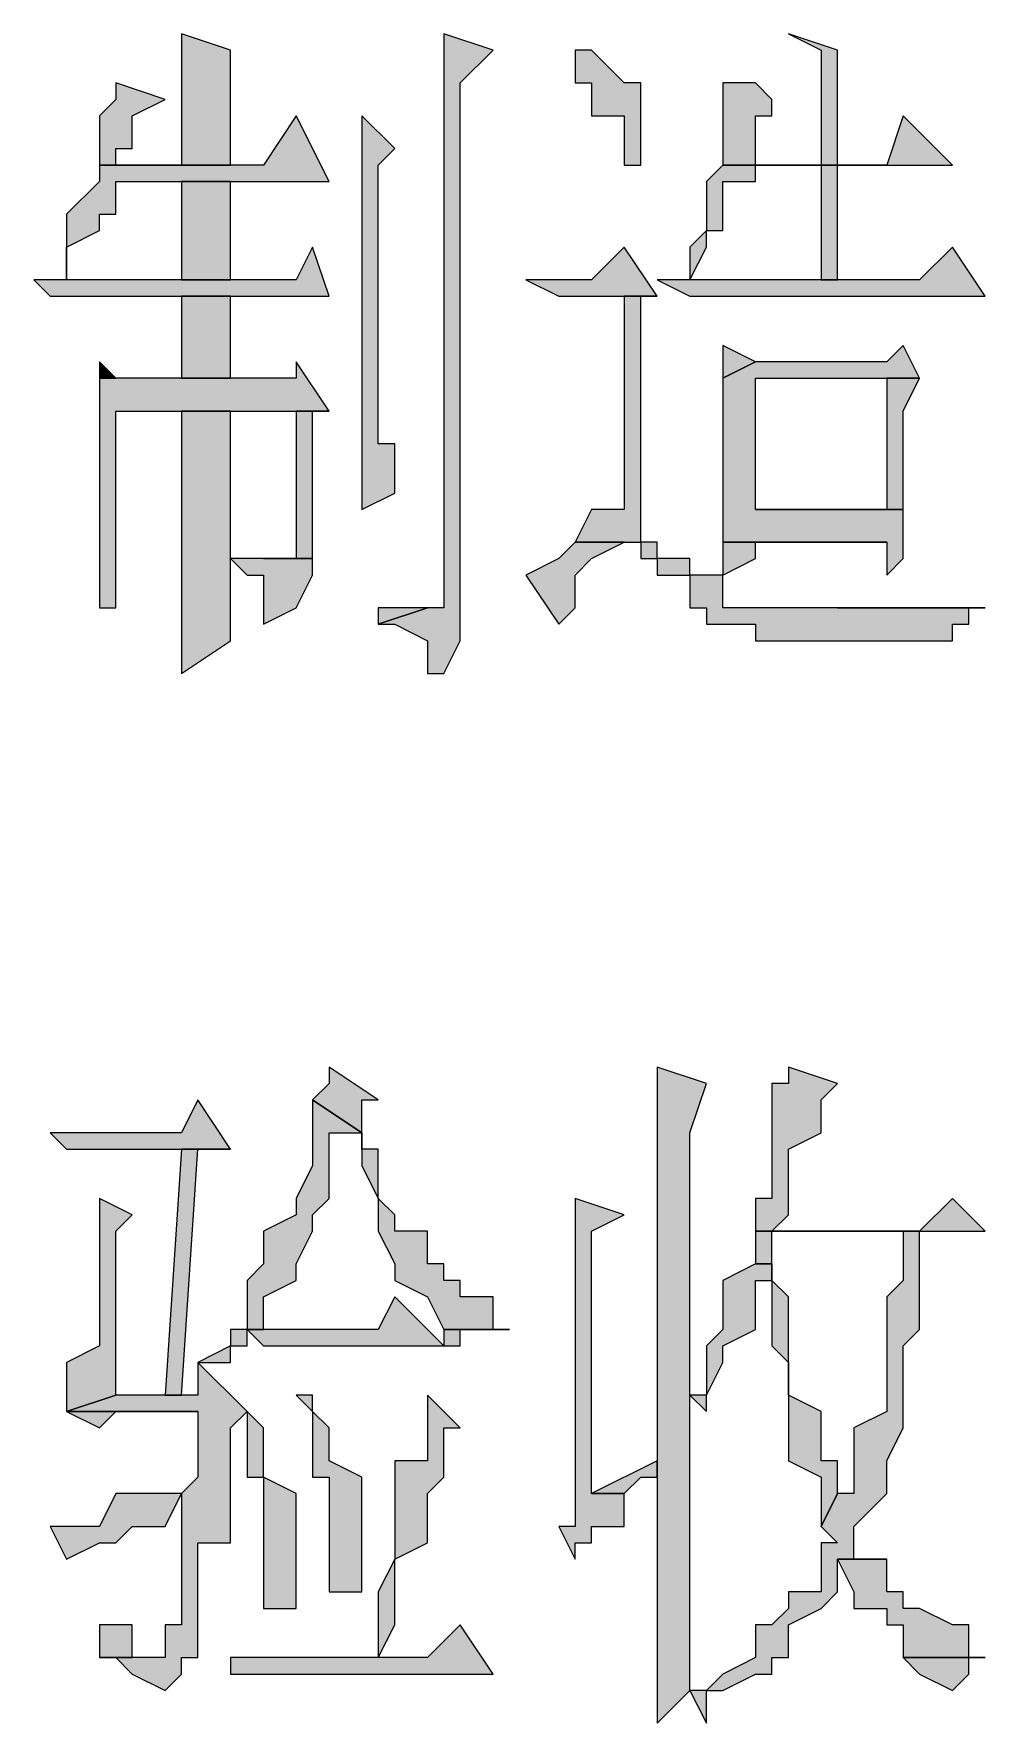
# Model space of a CAD drawing. Header units: millimetres. Extents: x 20 to 821, y 1 to 1134.
# Drawn here: x 599.04 to 609.48, y 1000.76 to 1019.3 of the extents above; entities that cross this region are included whole.
import ezdxf

# ---------------------------------------------------------------- set-up
doc = ezdxf.new("R2010")
doc.units = ezdxf.units.MM
doc.layers.add('1', color=7, linetype='Continuous')

msp = doc.modelspace()

# ---------------------------------------------------------------- hatches: boundary and pattern name
h = msp.add_hatch(color=0)
h.dxf.hatch_style = 2
h.paths.add_polyline_path([(600.66, 1019.301732), (600.66, 1017.861732), (599.94, 1017.861732), (601.2, 1017.861732), (601.2, 1018.761732), (601.2, 1019.121732)])
h = msp.add_hatch(color=0)
h.dxf.hatch_style = 2
h.paths.add_polyline_path([(603.54, 1019.301732), (603.54, 1013.001732), (603.36, 1013.001732), (602.82, 1012.821732), (603, 1012.821732), (603.36, 1012.641732), (603.36, 1012.281732), (603.54, 1012.281732), (603.72, 1012.641732), (603.72, 1012.821732), (603.72, 1018.761732), (604.08, 1019.121732)])
h = msp.add_hatch(color=0)
h.dxf.hatch_style = 2
h.paths.add_polyline_path([(607.32, 1019.301732), (607.68, 1019.121732), (607.68, 1017.861732), (607.86, 1017.861732), (607.86, 1019.121732)])
h = msp.add_hatch(color=0)
h.dxf.hatch_style = 2
h.paths.add_polyline_path([(604.98, 1019.121732), (604.98, 1018.761732), (605.16, 1018.761732), (605.16, 1018.401732), (605.52, 1018.401732), (605.52, 1017.861732), (605.7, 1017.861732), (605.7, 1018.761732), (605.52, 1018.761732), (605.16, 1019.121732)])
h = msp.add_hatch(color=0)
h.dxf.hatch_style = 2
h.paths.add_polyline_path([(599.94, 1018.761732), (599.94, 1018.581732), (599.76, 1018.401732), (599.76, 1017.861732), (601.2, 1017.861732), (599.94, 1017.861732), (599.94, 1018.041732), (600.12, 1018.041732), (600.12, 1018.401732), (600.48, 1018.581732)])
h = msp.add_hatch(color=0)
h.dxf.hatch_style = 2
h.paths.add_polyline_path([(606.96, 1018.761732), (606.6, 1018.761732), (606.6, 1018.581732), (606.6, 1017.861732), (606.96, 1017.861732), (606.96, 1018.401732), (607.14, 1018.401732), (607.14, 1018.581732)])
h = msp.add_hatch(color=0)
h.dxf.hatch_style = 2
h.paths.add_polyline_path([(601.92, 1018.401732), (601.56, 1017.861732), (599.76, 1017.861732), (599.76, 1017.681732), (599.4, 1017.321732), (599.4, 1016.601732), (599.4, 1016.961732), (599.76, 1017.141732), (599.76, 1017.321732), (599.94, 1017.321732), (599.94, 1017.681732), (600.66, 1017.681732), (602.28, 1017.681732)])
h = msp.add_hatch(color=0)
h.dxf.hatch_style = 2
h.paths.add_polyline_path([(602.64, 1018.401732), (602.64, 1014.081732), (603, 1014.261732), (603, 1014.801732), (602.82, 1014.801732), (602.82, 1017.861732), (603, 1018.041732)])
h = msp.add_hatch(color=0)
h.dxf.hatch_style = 2
h.paths.add_polyline_path([(608.58, 1018.401732), (608.4, 1017.861732), (606.6, 1017.861732), (606.42, 1017.681732), (606.42, 1017.141732), (606.24, 1016.961732), (606.24, 1016.601732), (606.42, 1016.961732), (606.42, 1017.141732), (606.6, 1017.141732), (606.6, 1017.681732), (606.96, 1017.681732), (606.96, 1017.861732), (607.68, 1017.861732), (609.12, 1017.861732)])
h = msp.add_hatch(color=0)
h.dxf.hatch_style = 2
h.paths.add_polyline_path([(607.68, 1016.601732), (607.86, 1016.601732), (607.86, 1017.861732), (607.68, 1017.861732)])
h = msp.add_hatch(color=0)
h.dxf.hatch_style = 2
h.paths.add_polyline_path([(600.66, 1016.601732), (601.2, 1016.601732), (601.2, 1017.681732), (600.66, 1017.681732)])
h = msp.add_hatch(color=0)
h.dxf.hatch_style = 2
h.paths.add_polyline_path([(602.1, 1016.961732), (601.92, 1016.601732), (599.04, 1016.601732), (599.22, 1016.421732), (602.28, 1016.421732)])
h = msp.add_hatch(color=0)
h.dxf.hatch_style = 2
h.paths.add_polyline_path([(605.52, 1016.961732), (605.16, 1016.601732), (604.44, 1016.601732), (604.8, 1016.421732), (605.88, 1016.421732)])
h = msp.add_hatch(color=0)
h.dxf.hatch_style = 2
h.paths.add_polyline_path([(609.12, 1016.961732), (608.76, 1016.601732), (605.88, 1016.601732), (606.24, 1016.421732), (609.48, 1016.421732)])
h = msp.add_hatch(color=0)
h.dxf.hatch_style = 2
h.paths.add_polyline_path([(600.66, 1015.521732), (601.2, 1015.521732), (601.2, 1016.421732), (600.66, 1016.421732)])
h = msp.add_hatch(color=0)
h.dxf.hatch_style = 2
h.paths.add_polyline_path([(605.88, 1016.421732), (605.52, 1016.421732), (605.52, 1014.081732), (605.16, 1014.081732), (604.98, 1013.721732), (605.7, 1013.721732), (605.7, 1013.541732), (605.88, 1013.541732), (605.88, 1013.361732), (606.24, 1013.361732), (606.24, 1013.001732), (606.42, 1013.001732), (606.42, 1012.821732), (606.96, 1012.821732), (606.96, 1012.641732), (607.32, 1012.641732), (609.12, 1012.641732), (609.12, 1012.821732), (609.3, 1012.821732), (609.3, 1013.001732), (609.48, 1013.001732), (607.86, 1013.001732), (606.6, 1013.001732), (606.6, 1013.361732), (606.24, 1013.361732), (606.24, 1013.541732), (605.88, 1013.541732), (605.88, 1013.721732), (605.7, 1013.721732), (605.7, 1014.081732), (605.7, 1016.421732)])
h = msp.add_hatch(color=0)
h.dxf.hatch_style = 2
h.paths.add_polyline_path([(606.6, 1015.881732), (606.6, 1015.521732), (606.96, 1015.701732)])
h = msp.add_hatch(color=0)
h.dxf.hatch_style = 2
h.paths.add_polyline_path([(608.58, 1015.881732), (608.4, 1015.701732), (606.96, 1015.701732), (606.6, 1015.521732), (606.6, 1013.721732), (608.4, 1013.721732), (608.4, 1013.361732), (608.58, 1013.541732), (608.58, 1014.081732), (606.96, 1014.081732), (606.96, 1015.521732), (608.4, 1015.521732), (608.76, 1015.521732)])
h = msp.add_hatch(color=0)
h.dxf.hatch_style = 2
h.paths.add_polyline_path([(599.76, 1015.701732), (599.76, 1015.521732), (599.94, 1015.521732)])
h = msp.add_hatch(color=0)
h.dxf.hatch_style = 2
h.paths.add_polyline_path([(601.92, 1015.701732), (601.92, 1015.521732), (601.2, 1015.521732), (599.76, 1015.521732), (599.76, 1015.161732), (599.76, 1013.001732), (599.94, 1013.001732), (599.94, 1015.161732), (600.66, 1015.161732), (602.28, 1015.161732)])
h = msp.add_hatch(color=0)
h.dxf.hatch_style = 2
h.paths.add_polyline_path([(608.76, 1015.521732), (608.4, 1015.521732), (608.4, 1014.081732), (606.96, 1014.081732), (608.58, 1014.081732), (608.58, 1015.161732)])
h = msp.add_hatch(color=0)
h.dxf.hatch_style = 2
h.paths.add_polyline_path([(601.2, 1015.161732), (600.66, 1015.161732), (600.66, 1013.541732), (600.66, 1012.281732), (601.2, 1012.641732)])
h = msp.add_hatch(color=0)
h.dxf.hatch_style = 2
h.paths.add_polyline_path([(602.28, 1015.161732), (601.92, 1015.161732), (601.92, 1013.721732), (601.92, 1013.541732), (601.56, 1013.541732), (602.1, 1013.541732), (602.1, 1013.721732), (602.1, 1015.161732)])
h = msp.add_hatch(color=0)
h.dxf.hatch_style = 2
h.paths.add_polyline_path([(604.98, 1013.721732), (604.8, 1013.541732), (604.44, 1013.361732), (604.8, 1012.821732), (604.98, 1013.001732), (604.98, 1013.361732), (605.16, 1013.541732), (605.52, 1013.721732)])
h = msp.add_hatch(color=0)
h.dxf.hatch_style = 2
h.paths.add_polyline_path([(606.6, 1013.721732), (606.6, 1013.361732), (606.96, 1013.541732), (606.96, 1013.721732), (608.4, 1013.721732)])
h = msp.add_hatch(color=0)
h.dxf.hatch_style = 2
h.paths.add_polyline_path([(601.2, 1013.541732), (601.38, 1013.361732), (601.56, 1013.361732), (601.56, 1013.001732), (601.56, 1012.821732), (601.92, 1013.001732), (602.1, 1013.361732), (602.1, 1013.541732), (601.56, 1013.541732)])
h = msp.add_hatch(color=0)
h.dxf.hatch_style = 2
h.paths.add_polyline_path([(602.82, 1013.001732), (602.82, 1012.821732), (603.36, 1013.001732)])
h = msp.add_hatch(color=0)
h.dxf.hatch_style = 2
h.paths.add_polyline_path([(609.48, 1013.001732), (607.86, 1013.001732)])
h = msp.add_hatch(color=0)
h.dxf.hatch_style = 2
h.paths.add_polyline_path([(602.28, 1007.961732), (602.28, 1007.781732), (602.1, 1007.601732), (602.64, 1007.241732), (602.64, 1006.881732), (602.82, 1006.521732), (602.82, 1006.161732), (603, 1005.801732), (603, 1005.621732), (603.36, 1005.441732), (603.54, 1005.081732), (604.26, 1005.081732), (604.08, 1005.081732), (604.08, 1005.441732), (603.72, 1005.441732), (603.72, 1005.621732), (603.54, 1005.621732), (603.54, 1005.801732), (603.36, 1005.801732), (603.36, 1006.161732), (603, 1006.161732), (603, 1006.341732), (602.82, 1006.521732), (602.82, 1007.061732), (602.64, 1007.061732), (602.64, 1007.601732), (602.82, 1007.601732)])
h = msp.add_hatch(color=0)
h.dxf.hatch_style = 2
h.paths.add_polyline_path([(605.88, 1007.961732), (605.88, 1004.001732), (605.88, 1003.641732), (605.88, 1000.761732), (606.24, 1001.121732), (606.24, 1007.241732), (606.42, 1007.781732)])
h = msp.add_hatch(color=0)
h.dxf.hatch_style = 2
h.paths.add_polyline_path([(607.32, 1007.961732), (607.32, 1007.781732), (607.14, 1007.781732), (607.14, 1006.521732), (606.96, 1006.521732), (606.96, 1006.161732), (607.14, 1006.161732), (607.32, 1006.341732), (607.32, 1007.061732), (607.68, 1007.241732), (607.68, 1007.601732), (607.86, 1007.781732)])
h = msp.add_hatch(color=0)
h.dxf.hatch_style = 2
h.paths.add_polyline_path([(600.84, 1007.601732), (600.66, 1007.241732), (599.22, 1007.241732), (599.4, 1007.061732), (601.2, 1007.061732)])
h = msp.add_hatch(color=0)
h.dxf.hatch_style = 2
h.paths.add_polyline_path([(602.1, 1007.601732), (602.1, 1006.881732), (601.92, 1006.521732), (601.92, 1006.341732), (601.56, 1006.161732), (601.56, 1005.801732), (601.38, 1005.621732), (601.38, 1005.081732), (601.2, 1005.081732), (601.2, 1004.901732), (600.84, 1004.721732), (600.84, 1004.361732), (600.66, 1004.361732), (599.94, 1004.361732), (599.4, 1004.181732), (600.84, 1004.181732), (600.84, 1004.001732), (600.84, 1003.461732), (600.66, 1003.281732), (600.66, 1001.841732), (600.48, 1001.841732), (600.48, 1001.481732), (600.12, 1001.481732), (599.76, 1001.481732), (599.94, 1001.481732), (600.12, 1001.301732), (600.48, 1001.121732), (600.66, 1001.301732), (600.66, 1001.481732), (600.84, 1001.481732), (600.84, 1002.741732), (601.2, 1002.741732), (601.2, 1004.001732), (601.38, 1004.181732), (600.84, 1004.721732), (601.2, 1004.721732), (601.2, 1004.901732), (601.38, 1004.901732), (601.38, 1005.081732), (601.56, 1005.081732), (601.56, 1005.441732), (601.92, 1005.621732), (601.92, 1005.801732), (602.1, 1006.161732), (602.1, 1006.341732), (602.28, 1006.521732), (602.28, 1007.241732), (602.64, 1007.241732)])
h = msp.add_hatch(color=0)
h.dxf.hatch_style = 2
h.paths.add_polyline_path([(601.2, 1007.061732), (600.66, 1007.061732), (600.48, 1004.361732), (600.66, 1004.361732), (600.84, 1007.061732)])
h = msp.add_hatch(color=0)
h.dxf.hatch_style = 2
h.paths.add_polyline_path([(599.76, 1006.521732), (599.76, 1004.901732), (599.4, 1004.721732), (599.4, 1004.181732), (599.94, 1004.361732), (599.94, 1006.161732), (600.12, 1006.341732)])
h = msp.add_hatch(color=0)
h.dxf.hatch_style = 2
h.paths.add_polyline_path([(604.98, 1006.521732), (604.98, 1002.921732), (604.8, 1002.921732), (604.98, 1002.561732), (604.98, 1002.741732), (605.16, 1002.741732), (605.16, 1002.921732), (605.52, 1002.921732), (605.52, 1003.281732), (605.16, 1003.281732), (605.16, 1006.161732), (605.52, 1006.341732)])
h = msp.add_hatch(color=0)
h.dxf.hatch_style = 2
h.paths.add_polyline_path([(609.12, 1006.521732), (608.76, 1006.161732), (606.96, 1006.161732), (606.96, 1005.801732), (607.14, 1005.801732), (607.14, 1005.621732), (607.14, 1004.901732), (607.32, 1004.721732), (607.32, 1003.641732), (607.68, 1003.461732), (607.68, 1002.921732), (607.86, 1003.281732), (607.86, 1003.461732), (607.86, 1003.641732), (607.68, 1003.641732), (607.68, 1004.181732), (607.32, 1004.361732), (607.32, 1005.441732), (607.14, 1005.621732), (607.14, 1006.161732), (608.58, 1006.161732), (609.48, 1006.161732)])
h = msp.add_hatch(color=0)
h.dxf.hatch_style = 2
h.paths.add_polyline_path([(608.76, 1006.161732), (608.58, 1006.161732), (608.58, 1005.801732), (608.58, 1005.621732), (608.4, 1005.441732), (608.4, 1004.181732), (608.04, 1004.001732), (608.04, 1003.281732), (607.86, 1003.281732), (607.68, 1002.921732), (607.86, 1002.741732), (607.68, 1002.741732), (607.68, 1002.561732), (607.68, 1002.201732), (607.32, 1002.201732), (607.32, 1002.021732), (607.14, 1001.841732), (606.96, 1001.841732), (606.96, 1001.481732), (606.6, 1001.301732), (606.42, 1001.121732), (606.24, 1001.121732), (606.42, 1000.761732), (606.42, 1001.121732), (606.6, 1001.121732), (606.96, 1001.301732), (607.14, 1001.301732), (607.14, 1001.481732), (607.32, 1001.481732), (607.32, 1001.841732), (607.68, 1002.021732), (607.86, 1002.201732), (607.86, 1002.561732), (608.4, 1002.561732), (608.04, 1002.561732), (608.04, 1002.741732), (608.04, 1002.921732), (608.4, 1003.281732), (608.4, 1003.641732), (608.58, 1004.001732), (608.58, 1004.901732), (608.76, 1005.081732)])
h = msp.add_hatch(color=0)
h.dxf.hatch_style = 2
h.paths.add_polyline_path([(606.96, 1005.801732), (606.6, 1005.621732), (606.6, 1005.081732), (606.42, 1004.901732), (606.42, 1004.361732), (606.24, 1004.361732), (606.42, 1004.181732), (606.42, 1004.361732), (606.6, 1004.721732), (606.6, 1004.901732), (606.96, 1005.081732), (606.96, 1005.621732), (607.14, 1005.621732), (607.14, 1005.801732)])
h = msp.add_hatch(color=0)
h.dxf.hatch_style = 2
h.paths.add_polyline_path([(603, 1005.441732), (602.82, 1005.081732), (601.38, 1005.081732), (601.56, 1004.901732), (603.54, 1004.901732)])
h = msp.add_hatch(color=0)
h.dxf.hatch_style = 2
h.paths.add_polyline_path([(603.54, 1005.081732), (603.54, 1004.901732), (603.72, 1004.901732), (603.72, 1005.081732), (604.08, 1005.081732)])
h = msp.add_hatch(color=0)
h.dxf.hatch_style = 2
h.paths.add_polyline_path([(602.1, 1004.361732), (601.92, 1004.361732), (602.1, 1004.181732), (602.1, 1003.461732), (602.28, 1003.461732), (602.28, 1002.201732), (602.64, 1002.201732), (602.64, 1003.281732), (602.64, 1003.461732), (602.28, 1003.641732), (602.28, 1004.001732), (602.1, 1004.181732)])
h = msp.add_hatch(color=0)
h.dxf.hatch_style = 2
h.paths.add_polyline_path([(603.36, 1004.361732), (603.36, 1003.641732), (603, 1003.641732), (603, 1002.561732), (602.82, 1002.201732), (602.82, 1001.481732), (603, 1001.841732), (603, 1002.561732), (603.36, 1002.741732), (603.36, 1003.281732), (603.54, 1003.461732), (603.54, 1004.001732), (603.72, 1004.001732)])
h = msp.add_hatch(color=0)
h.dxf.hatch_style = 2
h.paths.add_polyline_path([(599.4, 1004.181732), (599.76, 1004.001732), (599.94, 1004.181732), (600.84, 1004.181732)])
h = msp.add_hatch(color=0)
h.dxf.hatch_style = 2
h.paths.add_polyline_path([(601.38, 1004.181732), (601.38, 1003.461732), (601.56, 1003.461732), (601.56, 1002.021732), (601.92, 1002.021732), (601.92, 1003.281732), (601.56, 1003.461732), (601.56, 1004.001732)])
h = msp.add_hatch(color=0)
h.dxf.hatch_style = 2
h.paths.add_polyline_path([(605.88, 1003.641732), (605.16, 1003.281732), (605.52, 1003.281732), (605.7, 1003.461732), (605.88, 1003.461732)])
h = msp.add_hatch(color=0)
h.dxf.hatch_style = 2
h.paths.add_polyline_path([(600.66, 1003.281732), (599.94, 1003.281732), (599.76, 1002.921732), (599.22, 1002.921732), (599.4, 1002.561732), (599.76, 1002.741732), (599.94, 1002.741732), (600.12, 1002.921732), (600.48, 1002.921732)])
h = msp.add_hatch(color=0)
h.dxf.hatch_style = 2
h.paths.add_polyline_path([(608.4, 1002.561732), (607.86, 1002.561732), (608.04, 1002.201732), (608.04, 1002.021732), (608.4, 1002.021732), (608.4, 1001.841732), (608.58, 1001.841732), (608.58, 1001.481732), (609.48, 1001.481732), (609.3, 1001.481732), (609.3, 1001.841732), (609.12, 1001.841732), (608.76, 1002.021732), (608.58, 1002.021732), (608.58, 1002.201732), (608.4, 1002.201732)])
h = msp.add_hatch(color=0)
h.dxf.hatch_style = 2
h.paths.add_polyline_path([(599.76, 1001.841732), (599.76, 1001.481732), (600.12, 1001.481732), (600.12, 1001.841732), (599.94, 1001.841732)])
h = msp.add_hatch(color=0)
h.dxf.hatch_style = 2
h.paths.add_polyline_path([(603.72, 1001.841732), (603.36, 1001.481732), (601.2, 1001.481732), (601.2, 1001.301732), (604.08, 1001.301732)])
h = msp.add_hatch(color=0)
h.dxf.hatch_style = 2
h.paths.add_polyline_path([(608.58, 1001.481732), (608.76, 1001.301732), (609.12, 1001.121732), (609.3, 1001.301732), (609.3, 1001.481732), (609.48, 1001.481732)])

# ---------------------------------------------------------------- linework, layer by layer
at = {"layer": '1', "color": 0, "lineweight": 5}
for points in [[(600.66, 1019.301732), (600.66, 1017.861732), (599.94, 1017.861732), (601.2, 1017.861732), (601.2, 1018.761732), (601.2, 1019.121732), (600.66, 1019.301732)], [(603.54, 1019.301732), (603.54, 1013.001732), (603.36, 1013.001732), (602.82, 1012.821732), (603, 1012.821732), (603.36, 1012.641732), (603.36, 1012.281732), (603.54, 1012.281732), (603.72, 1012.641732), (603.72, 1012.821732), (603.72, 1012.821732), (603.72, 1018.761732), (604.08, 1019.121732), (603.54, 1019.301732)], [(607.32, 1019.301732), (607.68, 1019.121732), (607.68, 1017.861732), (607.86, 1017.861732), (607.86, 1019.121732), (607.32, 1019.301732)], [(604.98, 1019.121732), (604.98, 1018.761732), (605.16, 1018.761732), (605.16, 1018.401732), (605.52, 1018.401732), (605.52, 1017.861732), (605.7, 1017.861732), (605.7, 1018.761732), (605.52, 1018.761732), (605.16, 1019.121732), (604.98, 1019.121732)], [(599.94, 1018.761732), (599.94, 1018.581732), (599.76, 1018.401732), (599.76, 1017.861732), (601.2, 1017.861732), (599.94, 1017.861732), (599.94, 1018.041732), (600.12, 1018.041732), (600.12, 1018.401732), (600.48, 1018.581732), (599.94, 1018.761732)], [(606.96, 1018.761732), (606.6, 1018.761732), (606.6, 1018.581732), (606.6, 1017.861732), (606.96, 1017.861732), (606.96, 1018.401732), (607.14, 1018.401732), (607.14, 1018.581732), (606.96, 1018.761732)], [(601.92, 1018.401732), (601.56, 1017.861732), (599.76, 1017.861732), (599.76, 1017.681732), (599.4, 1017.321732), (599.4, 1016.601732), (599.4, 1016.961732), (599.76, 1017.141732), (599.76, 1017.321732), (599.94, 1017.321732), (599.94, 1017.681732), (600.66, 1017.681732), (602.28, 1017.681732), (601.92, 1018.401732)], [(602.64, 1018.401732), (602.64, 1014.081732), (603, 1014.261732), (603, 1014.801732), (602.82, 1014.801732), (602.82, 1017.861732), (603, 1018.041732), (602.64, 1018.401732)], [(608.58, 1018.401732), (608.4, 1017.861732), (606.6, 1017.861732), (606.42, 1017.681732), (606.42, 1017.141732), (606.24, 1016.961732), (606.24, 1016.601732), (606.42, 1016.961732), (606.42, 1017.141732), (606.6, 1017.141732), (606.6, 1017.681732), (606.96, 1017.681732), (606.96, 1017.861732), (607.68, 1017.861732), (609.12, 1017.861732), (608.58, 1018.401732)], [(607.68, 1016.601732), (607.86, 1016.601732), (607.86, 1017.861732), (607.68, 1017.861732), (607.68, 1016.601732)], [(600.66, 1016.601732), (601.2, 1016.601732), (601.2, 1017.681732), (600.66, 1017.681732), (600.66, 1016.601732)], [(602.1, 1016.961732), (601.92, 1016.601732), (599.04, 1016.601732), (599.22, 1016.421732), (602.28, 1016.421732), (602.1, 1016.961732)], [(605.52, 1016.961732), (605.16, 1016.601732), (604.44, 1016.601732), (604.8, 1016.421732), (605.88, 1016.421732), (605.52, 1016.961732)], [(609.12, 1016.961732), (608.76, 1016.601732), (605.88, 1016.601732), (606.24, 1016.421732), (609.48, 1016.421732), (609.12, 1016.961732)], [(600.66, 1015.521732), (601.2, 1015.521732), (601.2, 1016.421732), (600.66, 1016.421732), (600.66, 1015.521732)], [(605.88, 1016.421732), (605.52, 1016.421732), (605.52, 1014.081732), (605.16, 1014.081732), (604.98, 1013.721732), (605.7, 1013.721732), (605.7, 1013.541732), (605.88, 1013.541732), (605.88, 1013.361732), (606.24, 1013.361732), (606.24, 1013.001732), (606.42, 1013.001732), (606.42, 1012.821732), (606.96, 1012.821732), (606.96, 1012.641732), (607.32, 1012.641732), (607.32, 1012.641732), (609.12, 1012.641732), (609.12, 1012.821732), (609.3, 1012.821732), (609.3, 1013.001732), (609.48, 1013.001732), (607.86, 1013.001732), (606.6, 1013.001732), (606.6, 1013.361732), (606.24, 1013.361732), (606.24, 1013.541732), (605.88, 1013.541732), (605.88, 1013.721732), (605.7, 1013.721732), (605.7, 1014.081732), (605.7, 1016.421732), (605.88, 1016.421732)], [(606.6, 1015.881732), (606.6, 1015.521732), (606.96, 1015.701732), (606.6, 1015.881732)], [(608.58, 1015.881732), (608.4, 1015.701732), (606.96, 1015.701732), (606.6, 1015.521732), (606.6, 1013.721732), (608.4, 1013.721732), (608.4, 1013.361732), (608.58, 1013.541732), (608.58, 1014.081732), (606.96, 1014.081732), (606.96, 1015.521732), (608.4, 1015.521732), (608.76, 1015.521732), (608.58, 1015.881732)], [(599.76, 1015.701732), (599.76, 1015.521732), (599.94, 1015.521732), (599.76, 1015.701732)], [(601.92, 1015.701732), (601.92, 1015.521732), (601.2, 1015.521732), (599.76, 1015.521732), (599.76, 1015.161732), (599.76, 1013.001732), (599.94, 1013.001732), (599.94, 1015.161732), (600.66, 1015.161732), (602.28, 1015.161732), (601.92, 1015.701732)], [(608.76, 1015.521732), (608.4, 1015.521732), (608.4, 1014.081732), (606.96, 1014.081732), (608.58, 1014.081732), (608.58, 1015.161732), (608.76, 1015.521732)], [(601.2, 1015.161732), (600.66, 1015.161732), (600.66, 1013.541732), (600.66, 1012.281732), (601.2, 1012.641732), (601.2, 1015.161732)], [(602.28, 1015.161732), (601.92, 1015.161732), (601.92, 1013.721732), (601.92, 1013.541732), (601.56, 1013.541732), (602.1, 1013.541732), (602.1, 1013.721732), (602.1, 1015.161732), (602.28, 1015.161732)], [(604.98, 1013.721732), (604.8, 1013.541732), (604.44, 1013.361732), (604.8, 1012.821732), (604.98, 1013.001732), (604.98, 1013.361732), (605.16, 1013.541732), (605.52, 1013.721732), (604.98, 1013.721732)], [(606.6, 1013.721732), (606.6, 1013.361732), (606.96, 1013.541732), (606.96, 1013.721732), (608.4, 1013.721732), (606.6, 1013.721732)], [(601.2, 1013.541732), (601.38, 1013.361732), (601.56, 1013.361732), (601.56, 1013.001732), (601.56, 1012.821732), (601.92, 1013.001732), (602.1, 1013.361732), (602.1, 1013.541732), (601.56, 1013.541732), (601.2, 1013.541732)], [(602.82, 1013.001732), (602.82, 1012.821732), (603.36, 1013.001732), (602.82, 1013.001732)], [(609.48, 1013.001732), (607.86, 1013.001732), (609.48, 1013.001732)], [(602.28, 1007.961732), (602.28, 1007.781732), (602.1, 1007.601732), (602.64, 1007.241732), (602.64, 1006.881732), (602.82, 1006.521732), (602.82, 1006.161732), (603, 1005.801732), (603, 1005.621732), (603.36, 1005.441732), (603.54, 1005.081732), (604.26, 1005.081732), (604.08, 1005.081732), (604.08, 1005.441732), (603.72, 1005.441732), (603.72, 1005.621732), (603.54, 1005.621732), (603.54, 1005.801732), (603.36, 1005.801732), (603.36, 1006.161732), (603, 1006.161732), (603, 1006.341732), (602.82, 1006.521732), (602.82, 1007.061732), (602.64, 1007.061732), (602.64, 1007.601732), (602.82, 1007.601732), (602.28, 1007.961732)], [(605.88, 1007.961732), (605.88, 1004.001732), (605.88, 1003.641732), (605.88, 1000.761732), (606.24, 1001.121732), (606.24, 1007.241732), (606.42, 1007.781732), (605.88, 1007.961732)], [(607.32, 1007.961732), (607.32, 1007.781732), (607.14, 1007.781732), (607.14, 1006.521732), (606.96, 1006.521732), (606.96, 1006.161732), (607.14, 1006.161732), (607.32, 1006.341732), (607.32, 1007.061732), (607.68, 1007.241732), (607.68, 1007.601732), (607.86, 1007.781732), (607.32, 1007.961732)], [(600.84, 1007.601732), (600.66, 1007.241732), (599.22, 1007.241732), (599.4, 1007.061732), (601.2, 1007.061732), (600.84, 1007.601732)], [(602.1, 1007.601732), (602.1, 1006.881732), (601.92, 1006.521732), (601.92, 1006.341732), (601.56, 1006.161732), (601.56, 1005.801732), (601.38, 1005.621732), (601.38, 1005.081732), (601.2, 1005.081732), (601.2, 1004.901732), (600.84, 1004.721732), (600.84, 1004.361732), (600.66, 1004.361732), (599.94, 1004.361732), (599.4, 1004.181732), (600.84, 1004.181732), (600.84, 1004.001732), (600.84, 1003.461732), (600.66, 1003.281732), (600.66, 1001.841732), (600.48, 1001.841732), (600.48, 1001.481732), (600.12, 1001.481732), (599.76, 1001.481732), (599.94, 1001.481732), (600.12, 1001.301732), (600.48, 1001.121732), (600.66, 1001.301732), (600.66, 1001.481732), (600.84, 1001.481732), (600.84, 1002.741732), (601.2, 1002.741732), (601.2, 1004.001732), (601.38, 1004.181732), (600.84, 1004.721732), (601.2, 1004.721732), (601.2, 1004.901732), (601.38, 1004.901732), (601.38, 1005.081732), (601.56, 1005.081732), (601.56, 1005.441732), (601.92, 1005.621732), (601.92, 1005.801732), (602.1, 1006.161732), (602.1, 1006.341732), (602.28, 1006.521732), (602.28, 1007.241732), (602.64, 1007.241732), (602.1, 1007.601732)], [(601.2, 1007.061732), (600.66, 1007.061732), (600.48, 1004.361732), (600.66, 1004.361732), (600.84, 1007.061732), (601.2, 1007.061732)], [(599.76, 1006.521732), (599.76, 1004.901732), (599.4, 1004.721732), (599.4, 1004.181732), (599.94, 1004.361732), (599.94, 1006.161732), (600.12, 1006.341732), (599.76, 1006.521732)], [(604.98, 1006.521732), (604.98, 1002.921732), (604.8, 1002.921732), (604.98, 1002.561732), (604.98, 1002.741732), (605.16, 1002.741732), (605.16, 1002.921732), (605.52, 1002.921732), (605.52, 1003.281732), (605.16, 1003.281732), (605.16, 1006.161732), (605.52, 1006.341732), (604.98, 1006.521732)], [(609.12, 1006.521732), (608.76, 1006.161732), (606.96, 1006.161732), (606.96, 1005.801732), (607.14, 1005.801732), (607.14, 1005.621732), (607.14, 1004.901732), (607.32, 1004.721732), (607.32, 1003.641732), (607.68, 1003.461732), (607.68, 1002.921732), (607.86, 1003.281732), (607.86, 1003.461732), (607.86, 1003.641732), (607.68, 1003.641732), (607.68, 1004.181732), (607.32, 1004.361732), (607.32, 1005.441732), (607.14, 1005.621732), (607.14, 1006.161732), (608.58, 1006.161732), (609.48, 1006.161732), (609.12, 1006.521732)], [(608.76, 1006.161732), (608.58, 1006.161732), (608.58, 1005.801732), (608.58, 1005.621732), (608.4, 1005.441732), (608.4, 1004.181732), (608.04, 1004.001732), (608.04, 1003.281732), (607.86, 1003.281732), (607.68, 1002.921732), (607.86, 1002.741732), (607.68, 1002.741732), (607.68, 1002.561732), (607.68, 1002.561732), (607.68, 1002.201732), (607.32, 1002.201732), (607.32, 1002.021732), (607.14, 1001.841732), (606.96, 1001.841732), (606.96, 1001.481732), (606.6, 1001.301732), (606.42, 1001.121732), (606.24, 1001.121732), (606.42, 1000.761732), (606.42, 1001.121732), (606.6, 1001.121732), (606.96, 1001.301732), (607.14, 1001.301732), (607.14, 1001.481732), (607.32, 1001.481732), (607.32, 1001.841732), (607.68, 1002.021732), (607.86, 1002.201732), (607.86, 1002.561732), (608.4, 1002.561732), (608.04, 1002.561732), (608.04, 1002.741732), (608.04, 1002.921732), (608.4, 1003.281732), (608.4, 1003.641732), (608.58, 1004.001732), (608.58, 1004.901732), (608.76, 1005.081732), (608.76, 1006.161732)], [(606.96, 1005.801732), (606.6, 1005.621732), (606.6, 1005.081732), (606.42, 1004.901732), (606.42, 1004.361732), (606.24, 1004.361732), (606.42, 1004.181732), (606.42, 1004.361732), (606.6, 1004.721732), (606.6, 1004.901732), (606.96, 1005.081732), (606.96, 1005.621732), (607.14, 1005.621732), (607.14, 1005.801732), (606.96, 1005.801732)], [(603, 1005.441732), (602.82, 1005.081732), (601.38, 1005.081732), (601.56, 1004.901732), (603.54, 1004.901732), (603, 1005.441732)], [(603.54, 1005.081732), (603.54, 1004.901732), (603.72, 1004.901732), (603.72, 1005.081732), (604.08, 1005.081732), (603.54, 1005.081732)], [(602.1, 1004.361732), (601.92, 1004.361732), (602.1, 1004.181732), (602.1, 1003.461732), (602.28, 1003.461732), (602.28, 1002.201732), (602.64, 1002.201732), (602.64, 1003.281732), (602.64, 1003.461732), (602.28, 1003.641732), (602.28, 1004.001732), (602.1, 1004.181732), (602.1, 1004.361732)], [(603.36, 1004.361732), (603.36, 1003.641732), (603, 1003.641732), (603, 1002.561732), (602.82, 1002.201732), (602.82, 1001.481732), (603, 1001.841732), (603, 1002.561732), (603.36, 1002.741732), (603.36, 1003.281732), (603.54, 1003.461732), (603.54, 1004.001732), (603.72, 1004.001732), (603.36, 1004.361732)], [(599.4, 1004.181732), (599.76, 1004.001732), (599.94, 1004.181732), (600.84, 1004.181732), (599.4, 1004.181732)], [(601.38, 1004.181732), (601.38, 1003.461732), (601.56, 1003.461732), (601.56, 1002.021732), (601.92, 1002.021732), (601.92, 1003.281732), (601.92, 1003.281732), (601.56, 1003.461732), (601.56, 1004.001732), (601.38, 1004.181732)], [(605.88, 1003.641732), (605.16, 1003.281732), (605.52, 1003.281732), (605.7, 1003.461732), (605.88, 1003.461732), (605.88, 1003.641732)], [(600.66, 1003.281732), (599.94, 1003.281732), (599.76, 1002.921732), (599.22, 1002.921732), (599.4, 1002.561732), (599.76, 1002.741732), (599.94, 1002.741732), (600.12, 1002.921732), (600.48, 1002.921732), (600.66, 1003.281732)], [(608.4, 1002.561732), (607.86, 1002.561732), (608.04, 1002.201732), (608.04, 1002.021732), (608.4, 1002.021732), (608.4, 1001.841732), (608.58, 1001.841732), (608.58, 1001.481732), (609.48, 1001.481732), (609.3, 1001.481732), (609.3, 1001.841732), (609.12, 1001.841732), (608.76, 1002.021732), (608.58, 1002.021732), (608.58, 1002.201732), (608.4, 1002.201732), (608.4, 1002.561732)], [(599.76, 1001.841732), (599.76, 1001.481732), (600.12, 1001.481732), (600.12, 1001.841732), (599.94, 1001.841732), (599.76, 1001.841732)], [(603.72, 1001.841732), (603.36, 1001.481732), (601.2, 1001.481732), (601.2, 1001.301732), (604.08, 1001.301732), (603.72, 1001.841732)], [(608.58, 1001.481732), (608.76, 1001.301732), (609.12, 1001.121732), (609.3, 1001.301732), (609.3, 1001.481732), (609.48, 1001.481732), (608.58, 1001.481732)]]:
    msp.add_lwpolyline(points, dxfattribs=at)

doc.saveas('drawing.dxf')
